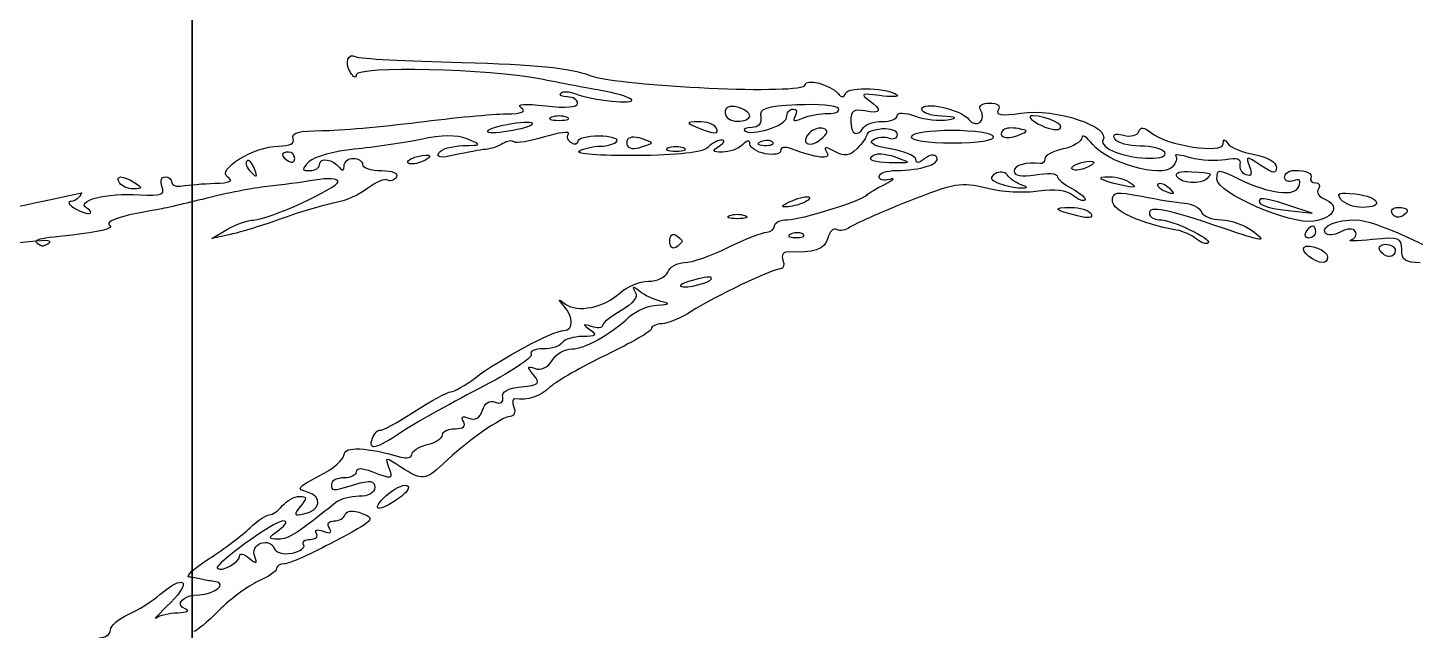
# Model space of a CAD drawing. Extents: x 100 to 384, y 603 to 745.
# Drawn here: x 237.04 to 277.56, y 697.87 to 715.47 of the extents above; entities that cross this region are included whole.
import ezdxf

# ---------------------------------------------------------------- set-up
doc = ezdxf.new("R2010")
doc.units = 0
doc.layers.add('Layer_1', color=7, linetype='CONTINUOUS')

msp = doc.modelspace()

# ---------------------------------------------------------------- linework, layer by layer
at = {"layer": 'Layer_1', "color": 7}
for points in [[(241.84093, 728.086572), (241.84093, 619.746554)], [(241.84093, 619.746554), (241.84093, 728.086572)], [(259.504033, 713.21288), (259.505422, 713.212447)], [(252.333513, 712.853464), (252.333343, 712.853464)], [(256.630411, 712.72203), (256.631063, 712.72203)], [(266.381535, 712.896004), (266.38196, 712.895814)], [(259.868398, 712.398889), (259.869163, 712.398869)], [(265.531765, 712.4818), (265.529242, 712.481828)], [(255.744414, 711.95582), (255.7443, 711.95582)], [(258.44756, 712.139664), (258.447815, 712.139238)], [(243.438905, 711.5724), (243.436071, 711.572301)], [(248.50745, 711.538486), (248.507734, 711.539138)], [(262.198647, 711.522607), (262.198108, 711.522947)], [(265.639708, 711.169461), (265.638943, 711.169347)], [(267.899941, 711.359113), (267.90014, 711.359793)], [(273.047941, 711.442568), (273.048537, 711.448583)], [(240.131299, 710.761774), (240.132149, 710.761774)], [(268.984449, 710.868762), (268.984137, 710.86879)], [(270.276338, 710.680819), (270.277812, 710.680961)], [(257.761236, 709.889859), (257.76203, 709.889859)], [(267.697151, 709.969309), (267.697463, 709.969365)], [(273.856156, 710.126257), (274.551636, 710.047539), (273.83345, 710.289561)], [(276.01077, 710.220127), (276.009948, 710.220376)], [(242.958631, 709.430117), (242.419963, 709.316249), (242.868915, 709.580693)], [(271.948212, 709.612872), (271.948382, 709.613079)], [(274.593844, 709.815623), (274.596537, 709.815036)], [(259.345519, 709.446603), (259.345491, 709.446178)], [(274.451545, 709.3227), (274.451261, 709.3227)], [(276.80637, 708.784098), (276.806653, 708.784098)], [(274.865289, 708.607174), (274.8658, 708.607298)], [(256.408741, 708.076117), (256.408543, 708.076117)], [(247.880511, 701.726012), (247.88071, 701.726085)]]:
    msp.add_lwpolyline(points, dxfattribs=at)
for points in [[(257.763787, 713.145716)], [(251.04168, 712.634771)], [(264.032436, 712.465387)], [(254.891441, 712.247992)], [(244.658143, 711.836802)], [(271.469129, 711.058626)], [(259.640209, 710.33256)], [(273.040515, 710.465791)], [(277.167532, 709.958701)], [(255.966678, 709.053593)]]:
    msp.add_lwpolyline(points, close=True, dxfattribs=at)
for points in [[(246.464294, 714.157087), (246.28146, 714.446011), (246.396263, 714.762575), (246.628987, 714.617668)], [(246.628987, 714.617668), (246.710625, 714.566985), (248.099403, 714.492122), (249.71362, 714.45136)], [(251.984908, 713.97462), (250.554745, 714.262241), (246.635053, 714.349738), (246.631538, 714.094214)], [(249.71362, 714.45136), (251.869198, 714.39719), (252.863195, 714.297779), (253.456628, 714.076931)], [(246.631538, 714.094214), (246.629242, 713.98542), (246.555286, 714.013739), (246.464294, 714.157087)], [(253.772606, 713.636388), (253.351916, 713.709266), (252.5475, 713.86143), (251.984908, 713.97462)], [(253.456628, 714.076931), (254.341208, 713.747727), (259.740386, 713.507386), (259.740386, 713.797209)], [(259.740386, 713.797209), (259.740386, 714.000396), (260.505258, 713.804862), (260.696625, 713.552919)], [(252.798452, 713.44794), (252.634326, 713.44794), (252.550137, 713.498255), (252.611082, 713.559966)], [(252.611082, 713.559966), (252.67146, 713.621534), (252.867617, 713.610394), (253.045009, 713.534737)], [(253.045009, 713.534737), (253.490984, 713.345525), (254.829277, 713.211956), (254.668439, 713.372737)], [(254.668439, 713.372737), (254.597006, 713.444737), (254.193211, 713.563509), (253.772606, 713.636388)], [(260.696625, 713.552919), (260.803491, 713.413142), (260.868688, 713.415552), (260.928782, 713.561706)], [(260.928782, 713.561706), (261.008719, 713.757353), (262.234363, 713.703864), (262.433214, 713.495857)], [(261.911724, 713.48707), (261.400723, 713.558616), (261.349132, 713.537186), (261.597504, 713.355599)], [(251.004064, 712.952841), (251.486379, 712.95681), (251.62111, 713.008769), (251.452902, 713.127144)], [(251.452902, 713.127144), (251.297847, 713.236618), (251.544745, 713.257537), (252.155186, 713.186246)], [(252.155186, 713.186246), (252.755563, 713.116344), (253.097762, 713.143783), (253.097762, 713.262186)], [(253.097762, 713.262186), (253.097762, 713.364432), (252.962833, 713.44794), (252.798452, 713.44794)], [(257.763787, 713.145745), (257.53163, 713.206718), (257.404694, 713.151414), (257.404694, 712.987146)], [(258.122908, 712.893263), (258.122908, 712.980371), (257.962184, 713.094182), (257.763787, 713.145716)], [(259.505422, 713.212447), (258.577812, 713.167631), (258.400477, 713.108217), (258.444471, 712.85688)], [(260.71471, 713.109699), (260.663119, 713.195986), (260.116515, 713.242304), (259.504033, 713.21288)], [(261.597504, 713.355599), (262.008357, 713.05522), (261.968871, 712.944275), (261.483267, 713.036937)], [(262.433214, 713.495857), (262.48197, 713.444267), (262.247828, 713.440497), (261.911724, 713.48707)], [(263.151116, 713.08347), (263.151116, 713.337114), (264.27854, 713.093108), (264.525352, 712.785716)], [(264.856751, 713.087955), (264.79694, 713.186714), (264.915711, 713.267444), (265.125759, 713.267444)], [(265.125759, 713.267444), (265.362735, 713.267444), (265.458943, 713.191107), (265.379743, 713.063662)], [(248.429837, 712.707843), (249.466609, 712.839569), (250.6251, 712.949837), (251.004064, 712.952841)], [(252.333343, 712.853464), (252.208902, 712.803574), (252.310666, 712.762982), (252.557847, 712.762982)], [(252.782351, 712.853464), (252.65791, 712.903326), (252.456905, 712.903326), (252.333513, 712.853464)], [(252.557847, 712.762982), (252.804178, 712.762982), (252.905771, 712.803745), (252.782351, 712.853464)], [(256.631063, 712.72203), (256.251815, 712.709274), (256.250597, 712.703322), (256.596197, 712.555098)], [(257.134751, 712.555098), (257.07494, 712.653829), (256.846864, 712.729032), (256.630411, 712.72203)], [(257.404694, 712.987146), (257.404694, 712.848192), (257.565419, 712.734664), (257.763787, 712.734664)], [(257.763787, 712.734664), (257.961929, 712.734664), (258.122908, 712.806041), (258.122908, 712.893263)], [(257.973069, 712.464279), (258.155904, 712.281529), (259.198571, 712.60723), (259.198571, 712.847041)], [(258.444471, 712.85688), (258.477352, 712.671267), (258.380124, 712.555214), (258.190486, 712.555214)], [(259.198571, 712.847041), (259.198571, 712.98282), (259.283894, 713.093995), (259.38906, 713.093995)], [(259.447737, 712.883891), (259.355044, 712.734562), (259.416556, 712.716931), (259.662603, 712.823088)], [(259.38906, 713.093995), (259.494225, 713.093995), (259.521154, 712.99946), (259.447737, 712.883891)], [(259.662603, 712.823088), (259.851674, 712.905236), (260.187409, 712.967882), (260.408937, 712.962553)], [(260.408937, 712.962553), (260.630606, 712.956883), (260.768058, 713.023214), (260.71471, 713.109699)], [(261.483267, 713.036937), (261.162414, 713.098165), (261.072896, 713.034351), (261.072896, 712.742717)], [(261.072896, 712.742717), (261.072896, 712.34765), (261.259699, 712.250518), (261.444801, 712.549536)], [(261.444801, 712.549536), (261.504612, 712.648295), (261.752956, 712.728998), (261.993929, 712.728998)], [(261.993929, 712.728998), (262.23374, 712.728998), (262.432307, 712.805618), (262.432307, 712.899162)], [(262.432307, 712.899162), (262.432307, 713.00325), (262.637819, 712.997864), (262.96026, 712.884988)], [(262.96026, 712.884988), (263.250527, 712.783678), (263.674902, 712.736453), (263.902779, 712.78022)], [(263.734685, 712.883968), (263.413718, 712.897858), (263.151116, 712.987319), (263.151116, 713.08347)], [(263.902779, 712.78022), (264.215554, 712.839861), (264.173771, 712.865599), (263.734685, 712.883968)], [(264.525352, 712.785716), (264.752974, 712.50175), (265.051264, 712.77296), (264.856751, 713.087955)], [(265.379743, 713.063662), (265.289318, 712.917394), (265.476688, 712.891939), (266.042426, 712.973492)], [(266.042426, 712.973492), (267.064997, 713.120723), (268.688625, 712.581392), (268.439063, 712.177543)], [(266.38196, 712.895814), (266.234842, 712.899782), (266.314496, 712.79096), (266.558842, 712.654954)], [(267.175293, 712.512853), (267.358694, 712.626211), (266.820962, 712.885788), (266.381535, 712.896004)], [(244.791201, 712.235761), (244.73054, 712.396996), (244.963831, 712.461285), (245.624871, 712.464177)], [(245.624871, 712.464177), (246.130741, 712.466093), (247.393009, 712.576089), (248.429837, 712.707843)], [(249.868902, 712.217951), (249.561003, 712.343384), (249.138244, 712.340351), (248.522417, 712.20803)], [(251.04168, 712.634771), (250.681397, 712.567193), (250.422452, 712.475974), (250.46636, 712.431952)], [(250.46636, 712.431952), (250.511148, 712.388072), (250.841015, 712.406724), (251.201271, 712.474926)], [(251.776647, 712.677773), (251.732993, 712.721597), (251.402049, 712.703001), (251.04168, 712.634771)], [(251.201271, 712.474926), (251.561554, 712.542504), (251.820499, 712.633666), (251.776647, 712.677773)], [(252.826826, 712.365693), (252.877, 712.447954), (252.563204, 712.407872), (252.128001, 712.277167)], [(252.917252, 712.10346), (252.815771, 712.165482), (252.776653, 712.283431), (252.826826, 712.365693)], [(256.596197, 712.555098), (257.090332, 712.34267), (257.265967, 712.34267), (257.134751, 712.555098)], [(258.190486, 712.555214), (258.022392, 712.555214), (257.924313, 712.514395), (257.973069, 712.464279)], [(259.869163, 712.398869), (259.570165, 712.099973), (259.866896, 711.930682), (260.202376, 712.208835)], [(260.280045, 712.523925), (260.160423, 712.563355), (259.976597, 712.506634), (259.868398, 712.398889)], [(260.202376, 712.208835), (260.40562, 712.376957), (260.429998, 712.474384), (260.280045, 712.523925)], [(261.539535, 712.34532), (261.539535, 712.275248), (261.411693, 712.090939), (261.257771, 711.935989)], [(261.988401, 712.510126), (261.742071, 712.488866), (261.539535, 712.415506), (261.539535, 712.34532)], [(262.437126, 712.350649), (262.437126, 712.458819), (262.234165, 712.530621), (261.988401, 712.510126)], [(262.197598, 712.246249), (262.329693, 712.195566), (262.437126, 712.242281), (262.437126, 712.350649)], [(264.032436, 712.465387), (263.398694, 712.465387), (262.861274, 712.384571), (262.838115, 712.285897)], [(265.244134, 712.285897), (265.210968, 712.384656), (264.666234, 712.465387), (264.032436, 712.465387)], [(265.529242, 712.481828), (265.335636, 712.288647), (265.606061, 712.186217), (265.951463, 712.321869)], [(265.965636, 712.521513), (265.785069, 712.557853), (265.589847, 712.540789), (265.531765, 712.4818)], [(265.951463, 712.321869), (266.275066, 712.449003), (266.275633, 712.458669), (265.965636, 712.521513)], [(266.558842, 712.654954), (266.803756, 712.518976), (267.081806, 712.454941), (267.175293, 712.512853)], [(268.140603, 712.055832), (267.967406, 712.281158), (267.823519, 712.370991), (267.82128, 712.255363)], [(268.788489, 712.218149), (268.701749, 712.359768), (268.78282, 712.394493), (269.037938, 712.327)], [(269.037938, 712.327), (269.247135, 712.272546), (269.447545, 712.320197), (269.485529, 712.433271)], [(269.485529, 712.433271), (269.534852, 712.581296), (269.63293, 712.57333), (269.837705, 712.405208)], [(269.837705, 712.405208), (270.300291, 712.023466), (271.945689, 711.770043), (271.949856, 712.079892)], [(242.878808, 711.100757), (242.531875, 711.320528), (243.657258, 712.009777), (244.364474, 712.010718)], [(244.364474, 712.010718), (244.700946, 712.010718), (244.847894, 712.088473), (244.791201, 712.235761)], [(246.573088, 711.917422), (245.994593, 711.863649), (245.403116, 711.701337), (245.258578, 711.556739)], [(248.522417, 712.20803), (248.02865, 712.102127), (247.151469, 711.971195), (246.573088, 711.917422)], [(249.04796, 711.813277), (249.114574, 711.922581), (249.428568, 712.017145), (249.743611, 712.023494)], [(250.409441, 711.914729), (250.260622, 711.900839), (249.864338, 711.8283), (249.531041, 711.752417)], [(249.743611, 712.023494), (250.308896, 712.035116), (250.310511, 712.037667), (249.868902, 712.217951)], [(250.91517, 712.083362), (250.785626, 712.004162), (250.559365, 711.928137), (250.409441, 711.914729)], [(251.242571, 712.13328), (251.192398, 712.185012), (251.042729, 712.162619), (250.91517, 712.083362)], [(252.128001, 712.277167), (251.692911, 712.146206), (251.294417, 712.081548), (251.242571, 712.13328)], [(253.099803, 712.144732), (253.099803, 712.059778), (253.018449, 712.041182), (252.917252, 712.10346)], [(253.716593, 712.298993), (253.377286, 712.298993), (253.099803, 712.229686), (253.099803, 712.144732)], [(253.141274, 711.861579), (253.267699, 711.941091), (253.546118, 712.00745), (253.762486, 712.009009)], [(254.244574, 712.155419), (254.292763, 712.234363), (254.055787, 712.298993), (253.716593, 712.298993)], [(253.762486, 712.009009), (253.980187, 712.010928), (254.19579, 712.076445), (254.244574, 712.155419)], [(254.891441, 712.247992), (254.666653, 712.306613), (254.532404, 712.253662), (254.532404, 712.106317)], [(254.532404, 712.106317), (254.532404, 711.958972), (254.6679, 711.905851), (254.891441, 711.96467)], [(256.89956, 711.969267), (256.75471, 711.823482), (256.031875, 711.742127), (254.795601, 711.732121)], [(255.250562, 712.106317), (255.250562, 712.132963), (255.089837, 712.196374), (254.891441, 712.247992)], [(254.891441, 711.96467), (255.089582, 712.01626), (255.250562, 712.080011), (255.250562, 712.106317)], [(255.7443, 711.95582), (255.61986, 711.90593), (255.718789, 711.865338), (255.968804, 711.865338)], [(256.193308, 711.95582), (256.068867, 712.005681), (255.867863, 712.005681), (255.744414, 711.95582)], [(255.968804, 711.865338), (256.214852, 711.865338), (256.316672, 711.9061), (256.193308, 711.95582)], [(257.30996, 712.188471), (257.205645, 712.19039), (257.021507, 712.091384), (256.89956, 711.969267)], [(257.328952, 711.83499), (257.025504, 711.836906), (257.008184, 711.868184), (257.22974, 712.011702)], [(257.22974, 712.011702), (257.376858, 712.107343), (257.414275, 712.187082), (257.30996, 712.188471)], [(257.912436, 712.047645), (257.79253, 711.929129), (257.531318, 711.833573), (257.328952, 711.83499)], [(258.129003, 712.069189), (258.129003, 712.19723), (258.056436, 712.190143), (257.912436, 712.047645)], [(258.577869, 711.788871), (258.331538, 711.836152), (258.129003, 711.962209), (258.129003, 712.069189)], [(258.447815, 712.139238), (258.3058, 712.081837), (258.346335, 712.039346), (258.557233, 712.030785)], [(258.791658, 712.125207), (258.732981, 712.184763), (258.575941, 712.191339), (258.44756, 712.139664)], [(258.557233, 712.030785), (258.746871, 712.023131), (258.852603, 712.065453), (258.791658, 712.125207)], [(259.312723, 711.941034), (259.155967, 712.001299), (259.026678, 711.972584), (259.026678, 711.876858)], [(260.378379, 711.824587), (260.515293, 711.603343), (260.06413, 711.652751), (259.312723, 711.941034)], [(260.607702, 711.851233), (260.321998, 712.004162), (260.270408, 711.998323), (260.378379, 711.824587)], [(261.257771, 711.935989), (261.037236, 711.715765), (260.895475, 711.697198), (260.607702, 711.851233)], [(262.235186, 711.927096), (261.757349, 712.00777), (261.575932, 712.103468), (261.725148, 712.195566)], [(261.725148, 712.195566), (261.854124, 712.274199), (262.065078, 712.297273), (262.197598, 712.246249)], [(262.976871, 711.616073), (262.976871, 711.718319), (262.643119, 711.858095), (262.235186, 711.927096)], [(262.838115, 712.285897), (262.812603, 712.179456), (263.305576, 712.106408), (264.049699, 712.106408)], [(264.049699, 712.106408), (264.805359, 712.106408), (265.279878, 712.177642), (265.244134, 712.285897)], [(267.278672, 711.926898), (266.982452, 711.861729), (266.740089, 711.734142), (266.740089, 711.643311)], [(267.82128, 712.255363), (267.819069, 712.139851), (267.5758, 711.991939), (267.278672, 711.926898)], [(270.459626, 711.395972), (270.154137, 711.068998), (268.54848, 711.525969), (268.140603, 712.055832)], [(268.439063, 712.177543), (268.383504, 712.085417), (268.54848, 711.929341), (268.80683, 711.83088)], [(269.524108, 712.01037), (269.190215, 712.01037), (268.859129, 712.103998), (268.788489, 712.218149)], [(270.242323, 711.83088), (270.182511, 711.929611), (269.858115, 712.01037), (269.524108, 712.01037)], [(271.949856, 712.079892), (271.952152, 712.225451), (271.988974, 712.225791), (272.084502, 712.081809)], [(272.084502, 712.081809), (272.156219, 711.972646), (272.505957, 711.830149), (272.859778, 711.765102)], [(243.436071, 711.572301), (243.382212, 711.517054), (243.435986, 711.37209), (243.559661, 711.250356)], [(243.661141, 711.350929), (243.594527, 711.527896), (243.493897, 711.627619), (243.438905, 711.5724)], [(244.658143, 711.83683), (244.55893, 711.83683), (244.47871, 711.80117), (244.47871, 711.757687)], [(244.47871, 711.757687), (244.47871, 711.714231), (244.559214, 711.628512), (244.658143, 711.567567)], [(244.837576, 711.646654), (244.837576, 711.751167), (244.757639, 711.836802), (244.658143, 711.836802)], [(244.658143, 711.567567), (244.757356, 711.506622), (244.837576, 711.541488), (244.837576, 711.646654)], [(245.258578, 711.556739), (245.028688, 711.325913), (245.030672, 711.293939), (245.27842, 711.293939)], [(245.560467, 711.473428), (245.560467, 711.692717), (245.959444, 711.63112), (246.14123, 711.383712)], [(246.276442, 711.428556), (246.278682, 711.551863), (246.401734, 711.652918), (246.548568, 711.652918)], [(246.548568, 711.652918), (246.695686, 711.652918), (246.818143, 711.572131), (246.818143, 711.473428)], [(248.141497, 711.52128), (248.092458, 711.570461), (248.216615, 711.653403), (248.418442, 711.706212)], [(248.507734, 711.539138), (248.356647, 711.480688), (248.190593, 711.472779), (248.141497, 711.52128)], [(248.418442, 711.706212), (248.846275, 711.818152), (248.912379, 711.693456), (248.50745, 711.538486)], [(249.531041, 711.752417), (249.10437, 711.655415), (248.961419, 711.673472), (249.04796, 711.813277)], [(254.795601, 711.732121), (253.760445, 711.723334), (253.016011, 711.781954), (253.141274, 711.861579)], [(259.026678, 711.876858), (259.026678, 711.781245), (258.824001, 711.741617), (258.577869, 711.788871)], [(262.198108, 711.522947), (261.769085, 711.531734), (261.581091, 711.599085), (261.688637, 711.706575)], [(261.688637, 711.706575), (261.797204, 711.814008), (262.047078, 711.809274), (262.368442, 711.692969)], [(262.368442, 711.692969), (262.871762, 711.511637), (262.869636, 711.509482), (262.198647, 711.522607)], [(262.39248, 711.297553), (263.117384, 711.301521), (263.705204, 711.491187), (263.586404, 711.683283)], [(263.229437, 711.641018), (263.071264, 711.509349), (262.976871, 711.500221), (262.976871, 711.616073)], [(263.586404, 711.683283), (263.52631, 711.782325), (263.378058, 711.764921), (263.229437, 711.641018)], [(266.605444, 711.499311), (266.209926, 711.56173), (265.8423, 711.453702), (265.8423, 711.275119)], [(266.740089, 711.643311), (266.740089, 711.552461), (266.680845, 711.487548), (266.605444, 711.499311)], [(267.533989, 711.341935), (267.485233, 711.391201), (267.609107, 711.474058), (267.810934, 711.526924)], [(267.810934, 711.526924), (268.238795, 711.638892), (268.304899, 711.513884), (267.899941, 711.359113)], [(268.80683, 711.83088), (269.421834, 711.597107), (270.386918, 711.597334), (270.242323, 711.83088)], [(270.565359, 711.722741), (270.620918, 711.665821), (270.576697, 711.518845), (270.459626, 711.395972)], [(270.999031, 711.672171), (270.703633, 711.75704), (270.508496, 711.779604), (270.565359, 711.722741)], [(272.018426, 711.610319), (271.75282, 711.559749), (271.294543, 711.586791), (270.999031, 711.672171)], [(272.448187, 711.478225), (272.485037, 711.631324), (272.346707, 711.673191), (272.018426, 711.610319)], [(273.048537, 711.448583), (272.616537, 711.73165), (272.599784, 711.73012), (272.719463, 711.417969)], [(272.859778, 711.765102), (273.23517, 711.696277), (273.503129, 711.542327), (273.503129, 711.395597)], [(239.717554, 710.938514), (239.577806, 711.165767), (239.815066, 711.165767), (240.166449, 710.938514)], [(240.959923, 710.828314), (240.901245, 710.985438), (240.937245, 711.113825), (241.04893, 711.113825)], [(241.04893, 711.113825), (241.159482, 711.113825), (241.248206, 711.040124), (241.248206, 710.950153)], [(243.559661, 711.250356), (243.736543, 711.074324), (243.757803, 711.094961), (243.661141, 711.350929)], [(245.27842, 711.293939), (245.432625, 711.293939), (245.560467, 711.374726), (245.560467, 711.473428)], [(246.14123, 711.383712), (246.2223, 711.272452), (246.274458, 711.289517), (246.276442, 711.428556)], [(246.818143, 711.473428), (246.818143, 711.374698), (247.064757, 711.293939), (247.367356, 711.293939)], [(247.367356, 711.293939), (247.693623, 711.293939), (247.870817, 711.219869), (247.803721, 711.111444)], [(247.803721, 711.111444), (247.74306, 711.011013), (247.625422, 710.969712), (247.545485, 711.019205)], [(261.898855, 711.121209), (261.898855, 711.216822), (262.120524, 711.296306), (262.39248, 711.297553)], [(262.213019, 711.036907), (262.040672, 710.987584), (261.898855, 711.025002), (261.898855, 711.121209)], [(265.291784, 711.201209), (265.116319, 711.092784), (265.145233, 711.024214), (265.407154, 710.921543)], [(265.638943, 711.169347), (265.576864, 711.265839), (265.418691, 711.280324), (265.291784, 711.201209)], [(266.023633, 710.891325), (265.876515, 710.947763), (265.702694, 711.072884), (265.639708, 711.169461)], [(265.8423, 711.275119), (265.8423, 711.143422), (266.063686, 711.10779), (266.470741, 711.174008)], [(266.470741, 711.174008), (266.81637, 711.230134), (267.099097, 711.214061), (267.099097, 711.138093)], [(267.099097, 711.138093), (267.099097, 711.062152), (267.301774, 710.892102), (267.547708, 710.760118)], [(267.90014, 711.359793), (267.749053, 711.301371), (267.583056, 711.293462), (267.533989, 711.341935)], [(268.984137, 710.86879), (268.323976, 711.01656), (268.180628, 711.119117), (268.640011, 711.115603)], [(268.640011, 711.115603), (268.829649, 711.113681), (269.105261, 711.030733), (269.253456, 710.930557)], [(270.599006, 711.122321), (270.530691, 711.234884), (270.699352, 711.289508), (271.037271, 711.263543)], [(271.469129, 711.058598), (271.285727, 710.87531), (270.726338, 710.916384), (270.599006, 711.122321)], [(271.037271, 711.263543), (271.650546, 711.216771), (271.634842, 711.224226), (271.469129, 711.058626)], [(271.768836, 711.041309), (271.768836, 711.35604), (271.771387, 711.356057), (272.414455, 711.046128)], [(272.62025, 711.171553), (272.495809, 711.216907), (272.418423, 711.354869), (272.448187, 711.478225)], [(272.719463, 711.417969), (272.805069, 711.193635), (272.772754, 711.115398), (272.62025, 711.171553)], [(273.503129, 711.395597), (273.503129, 711.192523), (273.416389, 711.201538), (273.047941, 711.442568)], [(273.744527, 711.099391), (273.744527, 711.208695), (273.8667, 711.298128), (274.013535, 711.298128)], [(274.013535, 711.298128), (274.402534, 711.298128), (274.558439, 711.227319), (274.507245, 711.073766)], [(240.132149, 710.761774), (239.965472, 710.759849), (239.778641, 710.839755), (239.717554, 710.938514)], [(240.166449, 710.938514), (240.397472, 710.788646), (240.394071, 710.764041), (240.131299, 710.761774)], [(240.305828, 710.590912), (240.941044, 710.550774), (241.051113, 710.590912), (240.959923, 710.828314)], [(241.248206, 710.950153), (241.248206, 710.860153), (241.388804, 710.813523), (241.562455, 710.846575)], [(241.562455, 710.846575), (241.734801, 710.879598), (242.159488, 710.914181), (242.505088, 710.92328)], [(244.035825, 710.829726), (243.640789, 710.790409), (242.832943, 710.634787), (242.240502, 710.483485)], [(242.505088, 710.92328), (242.949475, 710.935186), (243.058893, 710.987003), (242.878808, 711.100757)], [(243.635204, 709.851487), (244.080726, 709.861124), (246.100552, 710.782106), (246.100552, 710.976447)], [(245.427239, 711.018825), (245.056978, 710.953997), (244.430804, 710.8689), (244.035825, 710.829726)], [(246.100552, 710.976447), (246.100552, 711.064491), (245.797557, 711.083653), (245.427239, 711.018825)], [(246.974445, 710.778118), (246.742004, 710.595765), (246.307, 710.40426), (246.010751, 710.352493)], [(247.545485, 711.019205), (247.465831, 711.068896), (247.208219, 710.960301), (246.974445, 710.778118)], [(261.539705, 710.581876), (261.589028, 710.633891), (261.831504, 710.77775), (262.078373, 710.901609)], [(262.078373, 710.901609), (262.324704, 711.025228), (262.385819, 711.0864), (262.213019, 711.036907)], [(265.035022, 710.778305), (264.294329, 710.964711), (264.111466, 710.934041), (262.747009, 710.392637)], [(266.558417, 710.690545), (266.163324, 710.62736), (265.477822, 710.66645), (265.035022, 710.778305)], [(265.407154, 710.921543), (265.598493, 710.846651), (265.875437, 710.786302), (266.023633, 710.78718)], [(266.023633, 710.78718), (266.262026, 710.7891), (266.262026, 710.800787), (266.023633, 710.891325)], [(267.551337, 710.577527), (267.37162, 710.726941), (267.02911, 710.765804), (266.558417, 710.690545)], [(267.547708, 710.760118), (267.793472, 710.628109), (267.957967, 710.481756), (267.91111, 710.434888)], [(269.253456, 710.930557), (269.450464, 710.797555), (269.378748, 710.780859), (268.984449, 710.868762)], [(270.277812, 710.680961), (270.10093, 710.748425), (270.001151, 710.848715), (270.055576, 710.903934)], [(270.055576, 710.903934), (270.109434, 710.959181), (270.256552, 710.904047), (270.377535, 710.781392)], [(270.377535, 710.781392), (270.553567, 710.604198), (270.532023, 710.583477), (270.276338, 710.680819)], [(274.596537, 709.815036), (273.902445, 709.71143), (271.768836, 710.636769), (271.768836, 711.041309)], [(272.414455, 711.046128), (273.302152, 710.617076), (274.043526, 710.525667), (274.160653, 710.83095)], [(274.004181, 711.000462), (273.862165, 710.945527), (273.744527, 710.989407), (273.744527, 711.099391)], [(274.160653, 710.83095), (274.229819, 711.014153), (274.18333, 711.068437), (274.004181, 711.000462)], [(274.507245, 711.073766), (274.481734, 710.999697), (274.547497, 710.939149), (274.651245, 710.939149)], [(274.651245, 710.939149), (274.756411, 710.939149), (274.790993, 710.857794), (274.728631, 710.758327)], [(274.728631, 710.758327), (274.668537, 710.658887), (274.745639, 710.528975), (274.896726, 710.469799)], [(236.578099, 710.211209), (236.578099, 710.211209), (236.578099, 710.211209), (238.612411, 710.646089)], [(238.31106, 710.39287), (238.197674, 710.390951), (238.227437, 710.311827), (238.373989, 710.216101)], [(238.612411, 710.646089), (238.561104, 710.50824), (238.423623, 710.394401), (238.31106, 710.39287)], [(238.762193, 710.195068), (238.416508, 710.414186), (239.343069, 710.65171), (240.305828, 710.590912)], [(242.240502, 710.483485), (241.647948, 710.332342), (241.001649, 710.182108), (240.804215, 710.149816)], [(246.010751, 710.352493), (245.714502, 710.300704), (245.027752, 710.097602), (244.484663, 709.901178)], [(259.138732, 710.231902), (259.022511, 710.238705), (259.121724, 710.320626), (259.359834, 710.415388)], [(259.640266, 710.332532), (259.480392, 710.270963), (259.25413, 710.225836), (259.138732, 710.231902)], [(259.226549, 709.858752), (259.61379, 709.858752), (261.376741, 710.409864), (261.539705, 710.581876)], [(259.359834, 710.415388), (259.595393, 710.510037), (259.821938, 710.55525), (259.861311, 710.516018)], [(259.861311, 710.516018), (259.901847, 710.476702), (259.802634, 710.394129), (259.640209, 710.33256)], [(262.747009, 710.392637), (261.931482, 710.06904), (261.166694, 709.729512), (261.047582, 709.638157)], [(267.91111, 710.434888), (267.864055, 710.388003), (267.70163, 710.45303), (267.551337, 710.577527)], [(268.716546, 710.405473), (268.716546, 710.676295), (268.818877, 710.692832), (269.569293, 710.544172)], [(270.587582, 709.557746), (269.53848, 709.747299), (268.716546, 710.11978), (268.716546, 710.405473)], [(269.569293, 710.544172), (270.038398, 710.451224), (270.602918, 710.360657), (270.823992, 710.342855)], [(270.823992, 710.342855), (271.045094, 710.32443), (271.264581, 710.20957), (271.312033, 710.085951)], [(273.040515, 710.465814), (272.884326, 710.327795), (273.184231, 710.202192), (273.856156, 710.126257)], [(273.83345, 710.289561), (273.438471, 710.422648), (273.081702, 710.502046), (273.040515, 710.465791)], [(274.896726, 710.469799), (275.378927, 710.284782), (275.203888, 709.90662), (274.593844, 709.815623)], [(275.390323, 710.452477), (275.238386, 710.6367), (275.326826, 710.669724), (275.817163, 710.612266)], [(276.009948, 710.220376), (275.776373, 710.220376), (275.496395, 710.324889), (275.390323, 710.452477)], [(275.817163, 710.612266), (276.514997, 710.530826), (276.667642, 710.220127), (276.01077, 710.220127)], [(238.373989, 710.216101), (238.521107, 710.120489), (238.724124, 710.042026), (238.822855, 710.042026)], [(238.822855, 710.042026), (238.922067, 710.042026), (238.892587, 710.110794), (238.762193, 710.195068)], [(240.804215, 710.149816), (239.727305, 709.9737), (239.246974, 709.808406), (239.44917, 709.68342)], [(244.484663, 709.901178), (243.941545, 709.704822), (243.254908, 709.492774), (242.958631, 709.430117)], [(257.76203, 709.889859), (257.515699, 709.889859), (257.414162, 709.930565), (257.537526, 709.980454)], [(257.537526, 709.980454), (257.661967, 710.030373), (257.862943, 710.030373), (257.986307, 709.980454)], [(257.986307, 709.980454), (258.110748, 709.930565), (258.008984, 709.889859), (257.761236, 709.889859)], [(267.697463, 709.969365), (267.009608, 710.134682), (266.944552, 710.220515), (267.506974, 710.220515)], [(267.506974, 710.220515), (267.764077, 710.220515), (268.027075, 710.136439), (268.090458, 710.033882)], [(268.090458, 710.033882), (268.16586, 709.911425), (268.031781, 709.88923), (267.697151, 709.969309)], [(271.948382, 709.613079), (270.274723, 710.182259), (269.793882, 710.278586), (269.793882, 710.04475)], [(269.793882, 710.04475), (269.793882, 709.943978), (269.923992, 709.861603), (270.080861, 709.861603)], [(271.312033, 710.085951), (271.359371, 709.962644), (271.623022, 709.859718), (271.897642, 709.857507)], [(276.887469, 710.037845), (276.826808, 710.138276), (276.904477, 710.220339), (277.054146, 710.220339)], [(277.167532, 709.958758), (277.075406, 709.901867), (276.94813, 709.936648), (276.887469, 710.037845)], [(277.054146, 710.220339), (277.369444, 710.220339), (277.415989, 710.112651), (277.167532, 709.958701)], [(239.44917, 709.68342), (239.570776, 709.608898), (239.075422, 709.487943), (238.351, 709.414101)], [(242.868915, 709.580693), (243.115245, 709.726139), (243.460477, 709.847972), (243.635204, 709.851487)], [(257.499853, 709.054801), (257.993535, 709.297617), (258.498612, 709.497133), (258.621919, 709.498043)], [(258.621919, 709.498043), (258.746927, 709.498043), (258.846707, 709.580588), (258.846707, 709.679262)], [(258.846707, 709.679262), (258.846707, 709.778021), (259.017069, 709.858752), (259.226549, 709.858752)], [(259.689617, 709.432146), (259.631223, 709.49173), (259.4739, 709.498278), (259.345519, 709.446603)], [(260.664083, 709.575256), (260.572241, 709.632062), (260.453752, 709.517684), (260.404146, 709.321414)], [(261.047582, 709.638157), (260.92711, 709.546768), (260.755784, 709.518393), (260.664083, 709.575256)], [(270.080861, 709.861603), (270.453277, 709.861603), (271.629882, 709.303904), (271.510061, 709.18414)], [(271.175403, 709.293841), (271.041324, 709.404732), (270.777334, 709.523561), (270.587582, 709.557746)], [(271.897642, 709.857507), (272.172319, 709.855588), (272.599075, 709.696386), (272.845888, 709.50422)], [(272.845888, 709.50422), (273.240159, 709.19742), (273.131025, 709.210627), (271.948212, 709.612872)], [(274.451261, 709.3227), (274.346096, 709.3227), (274.311797, 709.403516), (274.372741, 709.502162)], [(274.372741, 709.502162), (274.432552, 709.600921), (274.518159, 709.68168), (274.56323, 709.68168)], [(274.642033, 709.502162), (274.642033, 709.403403), (274.556993, 709.3227), (274.451545, 709.3227)], [(274.56323, 709.68168), (274.606033, 709.68168), (274.642033, 709.600893), (274.642033, 709.502162)], [(274.93162, 709.480919), (274.809447, 709.676481), (275.243148, 709.859293), (275.82717, 709.859293)], [(275.368496, 709.501045), (275.173189, 709.396645), (274.989305, 709.388311), (274.93162, 709.480919)], [(275.807611, 709.517486), (275.74865, 709.615678), (275.570634, 709.609442), (275.368496, 709.501045)], [(275.682603, 709.270787), (275.807894, 709.315829), (275.862036, 709.426891), (275.807611, 709.517486)], [(275.82717, 709.859293), (276.331708, 709.859293), (278.270776, 708.987725), (278.465006, 708.673629)], [(237.482691, 709.092734), (237.482691, 709.092734), (238.351, 709.414101), (236.495271, 709.137692)], [(238.351, 709.414101), (237.205916, 709.29754), (237.092502, 709.255587), (237.482691, 709.092734)], [(255.787245, 709.233083), (255.787245, 709.392702), (255.867749, 709.473546), (255.966678, 709.412573)], [(255.966678, 709.053593), (255.867466, 708.992592), (255.787245, 709.074003), (255.787245, 709.233083)], [(255.966678, 709.412573), (256.065891, 709.351571), (256.146111, 709.270869), (256.146111, 709.233083)], [(256.146111, 709.233083), (256.146111, 709.195354), (256.065608, 709.114538), (255.966678, 709.053593)], [(259.345491, 709.446178), (259.203192, 709.388748), (259.244294, 709.346256), (259.454908, 709.337724)], [(260.404146, 709.321414), (260.319107, 708.995633), (259.996411, 708.884629), (259.232474, 708.918163)], [(259.454908, 709.337724), (259.644546, 709.330071), (259.750278, 709.372392), (259.689617, 709.432146)], [(271.510061, 709.18414), (271.460738, 709.13374), (271.307951, 709.182221), (271.175403, 709.293841)], [(274.306666, 709.047876), (274.447264, 709.189183), (275.000502, 708.963885), (275.000502, 708.764893)], [(276.309768, 709.279574), (275.840833, 709.230053), (275.558502, 709.226595), (275.682603, 709.270787)], [(277.162656, 708.987121), (277.162656, 709.336273), (277.089239, 709.361714), (276.309768, 709.279574)], [(276.52659, 708.963588), (276.466779, 709.062318), (276.543598, 709.143077), (276.694685, 709.143077)], [(276.694685, 709.143077), (276.847756, 709.143077), (276.974464, 709.06229), (276.974464, 708.963588)], [(256.217403, 708.607621), (256.430001, 708.610204), (257.006058, 708.811858), (257.499853, 709.054801)], [(259.092159, 708.677218), (259.143749, 708.538887), (259.114836, 708.42587), (259.020726, 708.42587)], [(259.232474, 708.918163), (259.100663, 708.923832), (259.038017, 708.816229), (259.092159, 708.677218)], [(274.8658, 708.607298), (274.620886, 708.612117), (274.20133, 708.942373), (274.306666, 709.047876)], [(275.000502, 708.764893), (275.000502, 708.676849), (274.941541, 708.605785), (274.865289, 708.607174)], [(276.806653, 708.784098), (276.713677, 708.784098), (276.586401, 708.864914), (276.52659, 708.963588)], [(276.974464, 708.963588), (276.974464, 708.864829), (276.898779, 708.784098), (276.80637, 708.784098)], [(277.701267, 708.604702), (277.271365, 708.604702), (277.162656, 708.681889), (277.162656, 708.987121)], [(255.163992, 708.063398), (255.417693, 708.063398), (255.672527, 708.184692), (255.729277, 708.332689)], [(255.729277, 708.332689), (255.784836, 708.480913), (256.005655, 708.604503), (256.217403, 708.607621)], [(259.020726, 708.42587), (258.790552, 708.42587), (257.078426, 707.60882), (256.417897, 707.1833)], [(254.336162, 707.722509), (254.538272, 707.909936), (254.909894, 708.063398), (255.163992, 708.063398)], [(254.907145, 707.769799), (254.707019, 707.928114), (254.679239, 707.923125), (254.782987, 707.747689)], [(256.408543, 708.076117), (256.117397, 707.989207), (256.013677, 707.91097), (256.178653, 707.902466)], [(256.178653, 707.902466), (256.512971, 707.884892), (257.095661, 708.076939), (256.999963, 708.172551)], [(256.999963, 708.172551), (256.965664, 708.20634), (256.70003, 708.162914), (256.408741, 708.076117)], [(252.697113, 707.345617), (252.51116, 707.554077), (252.519097, 707.563006), (252.742184, 707.397378)], [(252.742184, 707.397378), (253.095437, 707.135258), (253.876864, 707.294565), (254.336162, 707.722509)], [(254.782987, 707.747689), (254.870861, 707.600798), (254.727711, 707.41207), (254.369781, 707.209081)], [(255.525069, 707.476425), (255.327211, 707.525096), (255.049444, 707.656935), (254.907145, 707.769799)], [(255.423589, 707.367376), (255.796345, 707.384667), (255.815422, 707.404963), (255.525069, 707.476425)], [(252.694845, 706.627154), (252.98483, 706.627154), (252.985482, 707.021198), (252.697113, 707.345617)], [(254.369781, 707.209081), (254.067749, 707.037216), (253.820143, 706.838494), (253.819576, 706.76754)], [(254.615601, 707.030929), (254.807507, 707.204551), (255.170625, 707.355933), (255.423589, 707.367376)], [(256.417897, 707.1833), (256.12162, 706.992415), (255.737923, 706.830384), (255.565151, 706.823164)], [(252.928902, 706.089793), (253.305995, 706.089793), (254.012502, 706.48401), (254.615601, 707.030929)], [(253.504193, 706.739477), (253.238871, 706.824941), (253.232067, 706.810286), (253.459406, 706.646727)], [(253.459406, 706.646727), (253.679091, 706.489149), (253.637989, 706.452412), (253.24454, 706.450343)], [(253.819576, 706.76754), (253.819576, 706.696645), (253.678127, 706.683946), (253.504193, 706.739477)], [(255.25093, 706.67528), (255.250874, 706.601211), (254.665123, 706.260643), (253.949233, 705.91843)], [(255.565151, 706.823164), (255.392804, 706.81551), (255.25093, 706.749463), (255.25093, 706.67528)], [(250.120874, 705.253757), (250.823299, 705.787291), (252.397349, 706.627154), (252.694845, 706.627154)], [(252.650511, 706.268047), (252.5907, 706.169316), (252.337453, 706.088557), (252.090697, 706.088557)], [(253.24454, 706.450343), (252.97865, 706.448432), (252.711513, 706.366749), (252.650511, 706.268047)], [(251.741696, 705.926982), (251.795271, 705.838173), (251.106225, 705.385585), (250.2075, 704.921394)], [(252.090697, 706.088557), (251.844367, 706.088557), (251.68676, 706.01582), (251.741696, 705.926982)], [(253.949233, 705.91843), (253.233371, 705.576229), (252.491034, 705.152069), (252.299639, 704.975856)], [(252.352023, 705.74864), (252.470228, 705.93618), (252.728719, 706.089793), (252.928902, 706.089793)], [(251.811088, 705.32778), (251.609828, 705.574593), (251.616915, 705.602486), (251.856726, 705.512968)], [(251.856726, 705.512968), (252.024537, 705.450095), (252.224889, 705.545113), (252.352023, 705.74864)], [(249.39305, 704.831766), (249.487727, 704.831766), (249.815327, 705.021659), (250.120874, 705.253757)], [(251.451967, 704.979995), (251.975639, 705.03014), (252.018924, 705.072036), (251.811088, 705.32778)], [(250.2075, 704.921394), (249.308748, 704.45721), (248.287793, 703.883597), (247.93865, 703.646714)], [(248.332723, 704.257291), (248.821104, 704.573249), (249.298231, 704.831766), (249.39305, 704.831766)], [(250.692593, 704.532609), (250.858987, 704.468517), (250.939774, 704.522687), (250.908877, 704.676382)], [(250.908877, 704.676382), (250.874011, 704.83807), (251.060247, 704.942498), (251.451967, 704.979995)], [(251.262669, 704.632079), (251.193504, 704.643134), (251.181315, 704.530911), (251.237157, 704.383906)], [(252.299639, 704.975856), (251.988849, 704.68986), (251.64339, 704.575327), (251.262669, 704.632079)], [(247.32716, 703.712988), (247.39094, 703.69598), (247.844398, 703.941375), (248.332723, 704.257291)], [(249.919189, 704.064637), (250.10911, 703.991928), (250.246108, 704.07144), (250.316974, 704.294385)], [(250.316974, 704.294385), (250.382738, 704.503894), (250.529289, 704.595597), (250.692593, 704.532609)], [(251.237157, 704.383906), (251.292149, 704.236901), (251.242826, 704.11674), (251.128307, 704.11674)], [(251.128307, 704.11674), (250.896716, 704.11674), (249.832449, 703.365531), (249.166562, 702.730188)], [(249.521204, 703.755575), (249.756763, 703.755575), (249.844156, 703.831289), (249.760449, 703.965679)], [(249.760449, 703.965679), (249.673992, 704.105597), (249.726716, 704.138678), (249.919189, 704.064637)], [(247.93865, 703.646714), (247.210798, 703.152729), (246.96288, 703.10291), (247.107475, 703.479611)], [(247.107475, 703.479611), (247.1619, 703.624632), (247.26083, 703.72957), (247.32716, 703.712988)], [(248.702729, 703.290603), (248.94906, 703.352511), (249.151595, 703.482593), (249.151595, 703.579374)], [(249.151595, 703.579374), (249.151595, 703.676177), (249.317705, 703.755575), (249.521204, 703.755575)], [(245.551113, 702.376753), (245.95145, 702.580082), (246.278993, 702.861259), (246.278993, 703.001642)], [(246.278993, 703.001642), (246.278993, 703.248965), (246.943208, 703.218634), (247.939671, 702.925929)], [(247.939671, 702.925929), (248.112017, 702.875245), (248.253891, 702.910905), (248.253891, 703.00578)], [(248.253891, 703.00578), (248.253891, 703.100543), (248.456568, 703.228527), (248.702729, 703.290603)], [(247.093189, 702.496358), (246.793878, 702.610084), (246.632672, 702.610084), (246.632672, 702.496358)], [(247.57814, 702.635085), (247.718171, 702.269793), (247.703148, 702.265062), (247.093189, 702.496358)], [(247.936581, 702.635085), (247.480911, 702.933653), (247.463649, 702.933653), (247.57814, 702.635085)], [(249.166562, 702.730188), (248.651734, 702.238944), (248.552776, 702.231299), (247.936581, 702.635085)], [(245.210927, 701.905725), (244.867368, 701.995555), (244.906089, 702.04913), (245.551113, 702.376753)], [(246.273523, 702.321177), (246.075381, 702.321177), (245.914458, 702.240361), (245.914458, 702.141687)], [(246.632672, 702.496358), (246.632672, 702.400122), (246.471948, 702.321177), (246.273523, 702.321177)], [(246.588849, 702.128648), (247.05203, 702.261337), (247.171198, 702.243026), (247.171198, 702.038931)], [(245.102077, 701.266178), (245.593009, 701.361281), (245.664981, 701.786775), (245.210927, 701.905725)], [(245.914458, 702.141687), (245.914458, 701.9241), (245.875056, 701.924808), (246.588849, 702.128648)], [(246.714735, 701.782027), (246.464436, 701.782027), (246.160902, 701.702515), (246.041592, 701.605287)], [(247.171198, 702.038931), (247.171198, 701.883564), (246.990915, 701.782027), (246.714735, 701.782027)], [(247.88071, 701.726085), (247.274719, 701.301617), (247.020367, 701.347725), (247.500471, 701.794939)], [(247.500471, 701.794939), (247.721289, 701.999402), (247.992763, 702.135856), (248.106433, 702.097937)], [(248.106433, 702.097937), (248.22322, 702.059329), (248.123441, 701.895487), (247.880511, 701.726012)], [(244.093992, 701.241959), (244.184984, 701.241959), (244.359882, 701.363254), (244.482508, 701.51125)], [(246.041592, 701.605287), (244.962102, 700.725076), (244.651141, 700.526112), (244.362433, 700.531061)], [(244.482508, 701.51125), (244.606666, 701.659474), (244.827258, 701.780542), (244.975368, 701.780542)], [(245.003715, 701.49054), (244.794518, 701.239703), (244.808408, 701.209372), (245.102077, 701.266178)], [(244.975368, 701.780542), (245.20299, 701.780542), (245.206675, 701.735584), (245.003715, 701.49054)], [(246.311252, 701.252776), (246.352354, 701.37563), (246.526968, 701.385863), (246.807173, 701.281774)], [(244.489992, 701.063946), (244.24111, 701.063946), (242.469286, 699.784157), (242.57414, 699.679315)], [(243.532505, 700.859951), (243.751907, 701.070111), (244.003226, 701.241959), (244.093992, 701.241959)], [(244.379441, 700.800352), (244.597992, 700.965272), (244.637677, 701.063946), (244.489992, 701.063946)], [(245.847163, 700.853545), (245.771195, 700.977532), (245.824486, 701.063649), (245.983226, 701.063649)], [(245.983226, 701.063649), (246.128077, 701.063649), (246.276527, 701.148886), (246.311252, 701.252776)], [(246.807173, 701.281774), (247.210118, 701.1327), (247.154587, 701.076404), (246.001878, 700.464231)], [(242.337844, 699.962267), (242.776789, 700.245907), (243.314436, 700.649858), (243.532505, 700.859951)], [(244.362433, 700.531061), (244.044612, 700.53673), (244.045293, 700.549486), (244.379441, 700.800352)], [(245.289305, 700.525037), (245.448045, 700.525037), (245.5294, 700.604889), (245.470156, 700.70243)], [(245.470156, 700.70243), (245.406093, 700.807737), (245.487163, 700.832001), (245.669148, 700.761702)], [(245.669148, 700.761702), (245.878911, 700.68151), (245.935604, 700.711132), (245.847163, 700.853545)], [(243.666697, 700.027906), (243.607737, 700.184747), (243.683705, 700.345902), (243.849249, 700.409356)], [(243.849249, 700.409356), (244.009123, 700.471009), (244.176026, 700.414174), (244.22756, 700.279529)], [(244.22756, 700.279529), (244.281986, 700.13465), (244.492883, 700.072997), (244.757412, 700.123482)], [(246.001878, 700.464231), (245.320968, 700.10265), (244.660241, 699.806806), (244.533532, 699.806806)], [(244.757412, 700.123482), (244.997223, 700.169488), (245.150889, 700.278735), (245.096833, 700.366127)], [(245.096833, 700.366127), (245.044108, 700.453491), (245.129715, 700.525037), (245.289305, 700.525037)], [(241.754247, 699.424135), (241.635192, 699.436891), (241.89768, 699.678658), (242.337844, 699.962267)], [(242.57414, 699.679315), (242.692061, 699.562329), (243.224209, 699.848147), (243.224209, 700.027906)], [(243.224209, 700.027906), (243.224209, 700.131824), (243.342981, 700.112662), (243.497752, 699.983232)], [(243.497752, 699.983232), (243.723957, 699.79555), (243.752587, 699.803175), (243.666697, 700.027906)], [(244.533532, 699.806806), (244.405689, 699.806806), (244.303075, 699.745833), (244.303075, 699.671112)], [(240.899828, 698.913828), (241.587797, 699.510467), (241.857853, 699.313224), (241.215239, 698.683456)], [(242.148603, 699.356699), (242.04939, 699.38221), (241.872508, 699.411634), (241.754247, 699.424135)], [(242.518269, 699.289291), (242.413104, 699.302047), (242.247277, 699.331867), (242.148603, 699.356699)], [(244.303075, 699.671112), (244.303075, 699.596447), (244.063831, 699.429203), (243.769708, 699.299289)], [(242.05883, 698.907773), (242.480568, 698.907773), (242.887397, 699.245705), (242.518269, 699.289291)], [(243.769708, 699.299289), (243.476379, 699.169377), (242.959283, 698.786152), (242.620685, 698.447537)], [(239.974685, 698.331376), (240.259453, 698.457461), (240.675806, 698.719561), (240.899828, 698.913828)], [(241.215239, 698.683456), (240.887781, 698.362529), (240.697434, 698.160535), (240.792282, 698.234604)], [(241.653645, 698.488447), (241.307932, 698.627996), (241.578527, 698.907773), (242.05883, 698.907773)], [(239.456682, 697.876639), (239.456682, 698.000485), (239.688556, 698.205283), (239.974685, 698.331376)], [(240.792282, 698.234604), (240.887809, 698.308673), (241.170877, 698.375543), (241.422622, 698.383451)], [(241.422622, 698.383451), (241.673488, 698.391105), (241.778993, 698.438614), (241.653645, 698.488447)], [(242.620685, 698.447537), (242.281945, 698.108947), (241.953126, 697.831903), (241.889601, 697.831903)], [(239.125198, 697.651172), (239.307466, 697.651172), (239.456682, 697.752709), (239.456682, 697.876639)]]:
    msp.add_open_spline(points, degree=3, dxfattribs=at)

doc.saveas('drawing.dxf')
